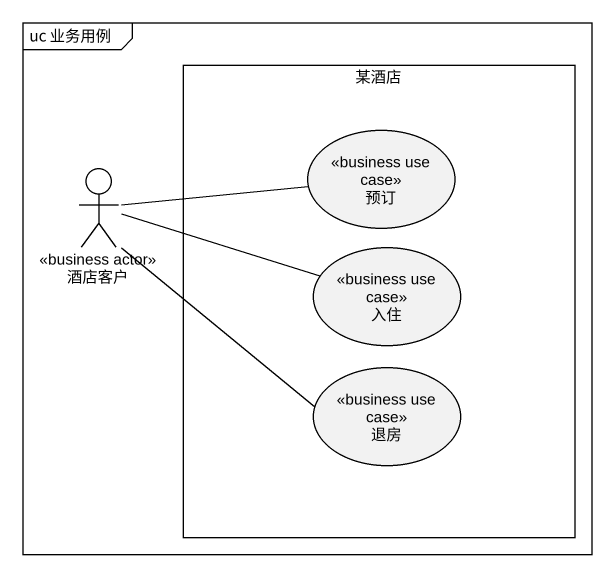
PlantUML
@startuml
mainframe uc 业务用例
rectangle 某酒店 {
  usecase 预订 <<business use case>>
  usecase 入住 <<business use case>>
  usecase 退房 <<business use case>>
}
actor 酒店客户 <<business actor>>
酒店客户 -right- 预订
酒店客户 -right- 入住
酒店客户 -- 退房
@enduml
